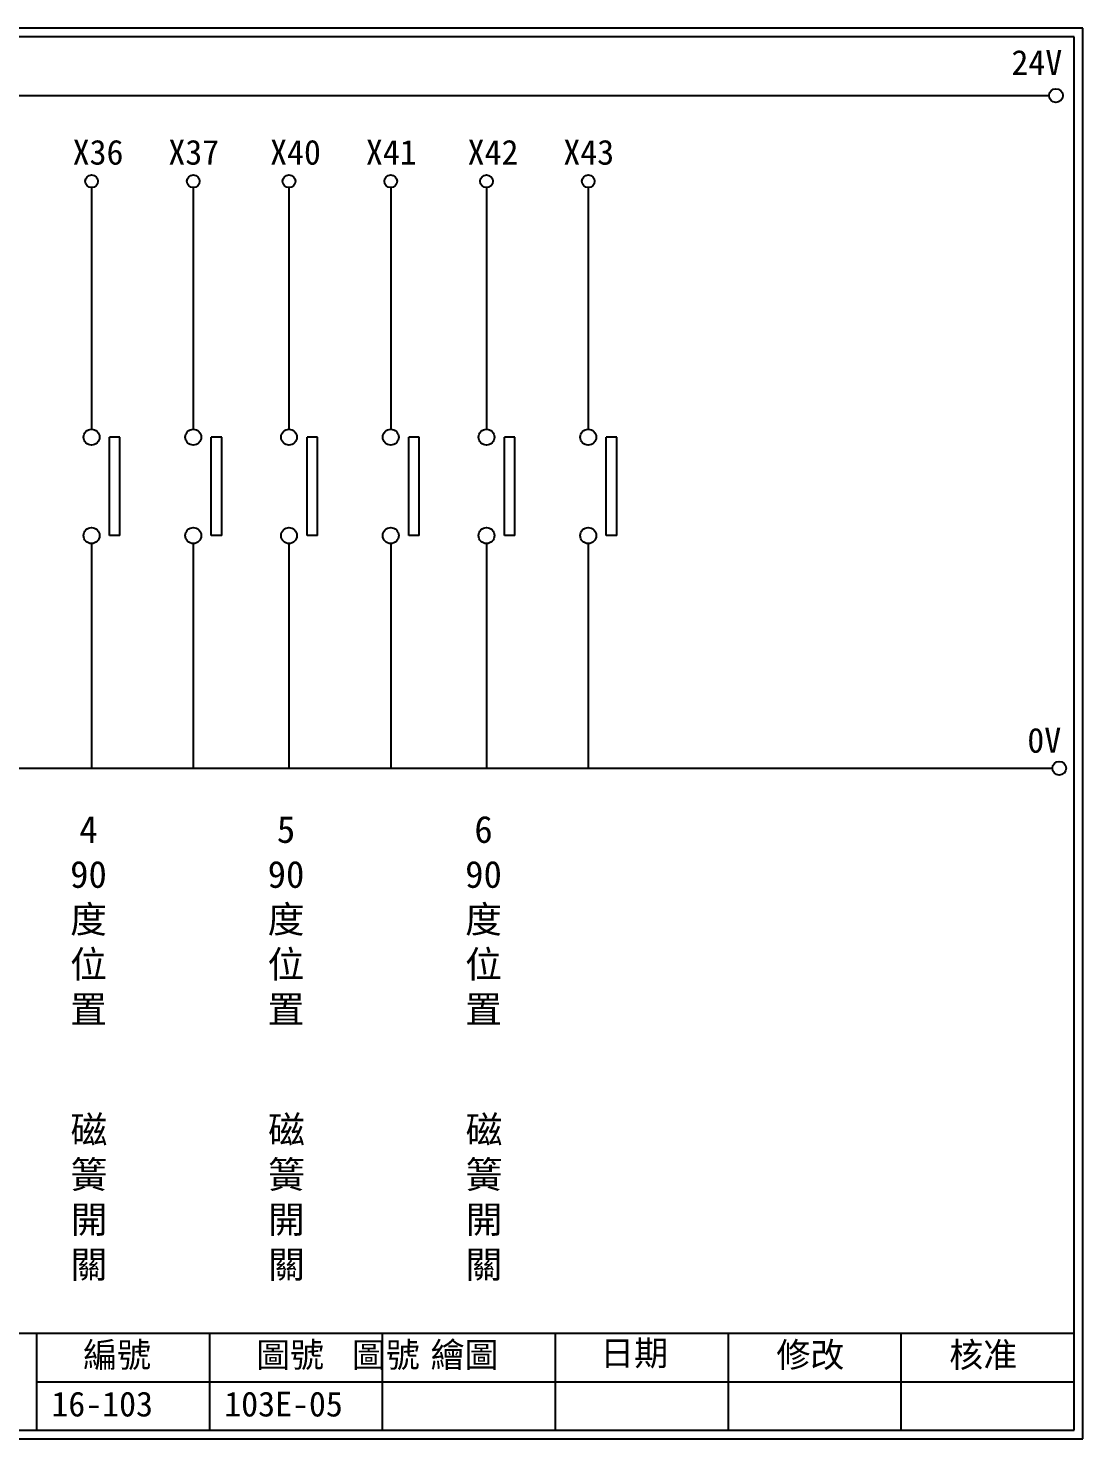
# Model space of a CAD drawing. Extents: x 275 to 562, y 265 to 469.
# Drawn here: x 409.4 to 561.9, y 264.9 to 468.9 of the extents above; entities that cross this region are included whole.
import ezdxf

# ---------------------------------------------------------------- set-up
doc = ezdxf.new("R2010")
doc.units = 0
doc.layers.get('0').update_dxf_attribs({"linetype": 'CONTINUOUS'})
doc.layers.add('圖框層', color=7, linetype='CONTINUOUS')
doc.layers.add('標尺寸層', color=3, linetype='CONTINUOUS')
doc.styles.add('CNS', font='romanc.shx', dxfattribs={"bigfont": 'chineset.shx'})
doc.styles.add('STSL', font='kaiu.ttf')

msp = doc.modelspace()

# ---------------------------------------------------------------- linework, layer by layer
for p, q in [((422.67, 409.78), (421.17, 409.78)), ((437.39, 409.78), (435.88, 409.78)), ((451.23, 409.78), (449.73, 409.78)), ((465.94, 409.78), (464.44, 409.78)), ((479.78, 409.78), (478.28, 409.78)), ((494.5, 409.78), (492.99, 409.78)), ((422.67, 395.55), (421.17, 395.55)), ((437.39, 395.55), (435.88, 395.55)), ((451.23, 395.55), (449.73, 395.55)), ((465.94, 395.55), (464.44, 395.55)), ((479.78, 395.55), (478.28, 395.55)), ((494.5, 395.55), (492.99, 395.55))]:
    msp.add_line(p, q)
for centre in [(558.02, 459.17), (558.5, 361.9)]:
    msp.add_circle(centre, 1)
at = {"layer": '圖框層', "color": 7}
for p, q in [((561.9, 468.91), (274.9, 468.91)), ((560.65, 467.66), (276.15, 467.66)), ((560.65, 266.2), (560.65, 467.66)), ((561.9, 264.95), (561.9, 468.91)), ((276.15, 280.2), (560.65, 280.2)), ((410.65, 266.2), (410.65, 280.2)), ((435.65, 266.2), (435.65, 280.2)), ((460.65, 266.2), (460.65, 280.2)), ((485.65, 266.2), (485.65, 280.2)), ((510.65, 266.2), (510.65, 280.2)), ((535.65, 266.2), (535.65, 280.2)), ((410.65, 273.2), (560.65, 273.2)), ((276.15, 266.2), (560.65, 266.2)), ((274.9, 264.95), (561.9, 264.95))]:
    msp.add_line(p, q, dxfattribs=at)
at = {"layer": '標尺寸層', "color": 7}
for p, q in [((279.42, 459.17), (557.02, 459.17)), ((418.57, 445.86), (418.57, 410.93)), ((433.28, 445.86), (433.28, 410.93)), ((447.12, 445.86), (447.12, 410.93)), ((461.83, 445.86), (461.83, 410.93)), ((475.68, 445.86), (475.68, 410.93)), ((490.39, 445.86), (490.39, 410.93)), ((421.17, 395.55), (421.17, 409.78)), ((422.67, 395.55), (422.67, 409.78)), ((435.88, 395.55), (435.88, 409.78)), ((437.39, 395.55), (437.39, 409.78)), ((449.73, 395.55), (449.73, 409.78)), ((451.23, 395.55), (451.23, 409.78)), ((464.44, 395.55), (464.44, 409.78)), ((465.94, 395.55), (465.94, 409.78)), ((478.28, 395.55), (478.28, 409.78)), ((479.78, 395.55), (479.78, 409.78)), ((492.99, 395.55), (492.99, 409.78)), ((494.5, 395.55), (494.5, 409.78)), ((418.57, 394.41), (418.57, 361.9)), ((418.57, 394.4), (418.57, 361.9)), ((433.28, 394.41), (433.28, 361.9)), ((433.28, 394.4), (433.28, 361.9)), ((447.12, 394.41), (447.12, 361.9)), ((447.12, 394.4), (447.12, 361.9)), ((461.83, 394.41), (461.83, 361.9)), ((461.83, 394.4), (461.83, 361.9)), ((475.68, 394.41), (475.68, 361.9)), ((475.68, 394.4), (475.68, 361.9)), ((490.39, 394.41), (490.39, 361.9)), ((490.39, 394.4), (490.39, 361.9)), ((279.63, 361.9), (557.5, 361.9))]:
    msp.add_line(p, q, dxfattribs=at)
for centre, radius in [((418.57, 446.78), 0.92), ((418.57, 446.78), 0.92), ((433.28, 446.78), 0.92), ((447.12, 446.78), 0.92), ((447.12, 446.78), 0.92), ((461.83, 446.78), 0.92), ((475.68, 446.78), 0.92), ((475.68, 446.78), 0.92), ((490.39, 446.78), 0.92), ((418.57, 409.78), 1.15), ((433.28, 409.78), 1.15), ((447.12, 409.78), 1.15), ((461.83, 409.78), 1.15), ((475.68, 409.78), 1.15), ((490.39, 409.78), 1.15), ((418.57, 395.55), 1.15), ((433.28, 395.55), 1.15), ((447.12, 395.55), 1.15), ((461.83, 395.55), 1.15), ((475.68, 395.55), 1.15), ((490.39, 395.55), 1.15)]:
    msp.add_circle(centre, radius, dxfattribs=at)

# ---------------------------------------------------------------- texts
at = {"layer": '圖框層', "color": 4, "style": 'STSL'}
for s, p in [('24V', (551.58, 462.16)), ('X36', (415.84, 449.18)), ('X37', (429.68, 449.18)), ('X40', (444.39, 449.18)), ('X41', (458.24, 449.18)), ('X42', (472.95, 449.18)), ('X43', (486.79, 449.18)), ('0V', (553.88, 364.15)), ('繪圖', (467.59, 275.29)), ('日期', (492.12, 275.53)), ('編號', (417.36, 275.28)), ('圖號', (442.36, 275.28)), ('圖號', (456.21, 275.28)), ('修改', (517.59, 275.29)), ('核准', (542.59, 275.29)), ('16-103', (412.76, 268.17)), ('103E-05', (437.76, 268.17))]:
    msp.add_text(s, height=3.6, dxfattribs=at).set_placement(p)
at = {"layer": '標尺寸層', "color": 7, "char_height": 3.9, "attachment_point": 5, "style": 'CNS'}
for s, insert, width in [('{\\fDFKai-SB|b0|i0|c136|p65;6\\P90度位置}', (475.25, 339.93), 6.5706), ('{\\fDFKai-SB|b0|i0|c136|p65;4\\P90度位置}', (418.13, 339.93), 6.5706), ('{\\fDFKai-SB|b0|i0|c136|p65;5\\P90度位置}', (446.69, 339.93), 6.5706), ('{\\fDFKai-SB|b0|i0|c136|p65;磁簧開關}', (418.2, 299.69), 4.9608), ('{\\fDFKai-SB|b0|i0|c136|p65;磁簧開關}', (446.76, 299.69), 4.9608), ('{\\fDFKai-SB|b0|i0|c136|p65;磁簧開關}', (475.32, 299.69), 4.9608)]:
    msp.add_mtext(s, dxfattribs=dict(at, insert=insert, width=width))

doc.saveas('drawing.dxf')
